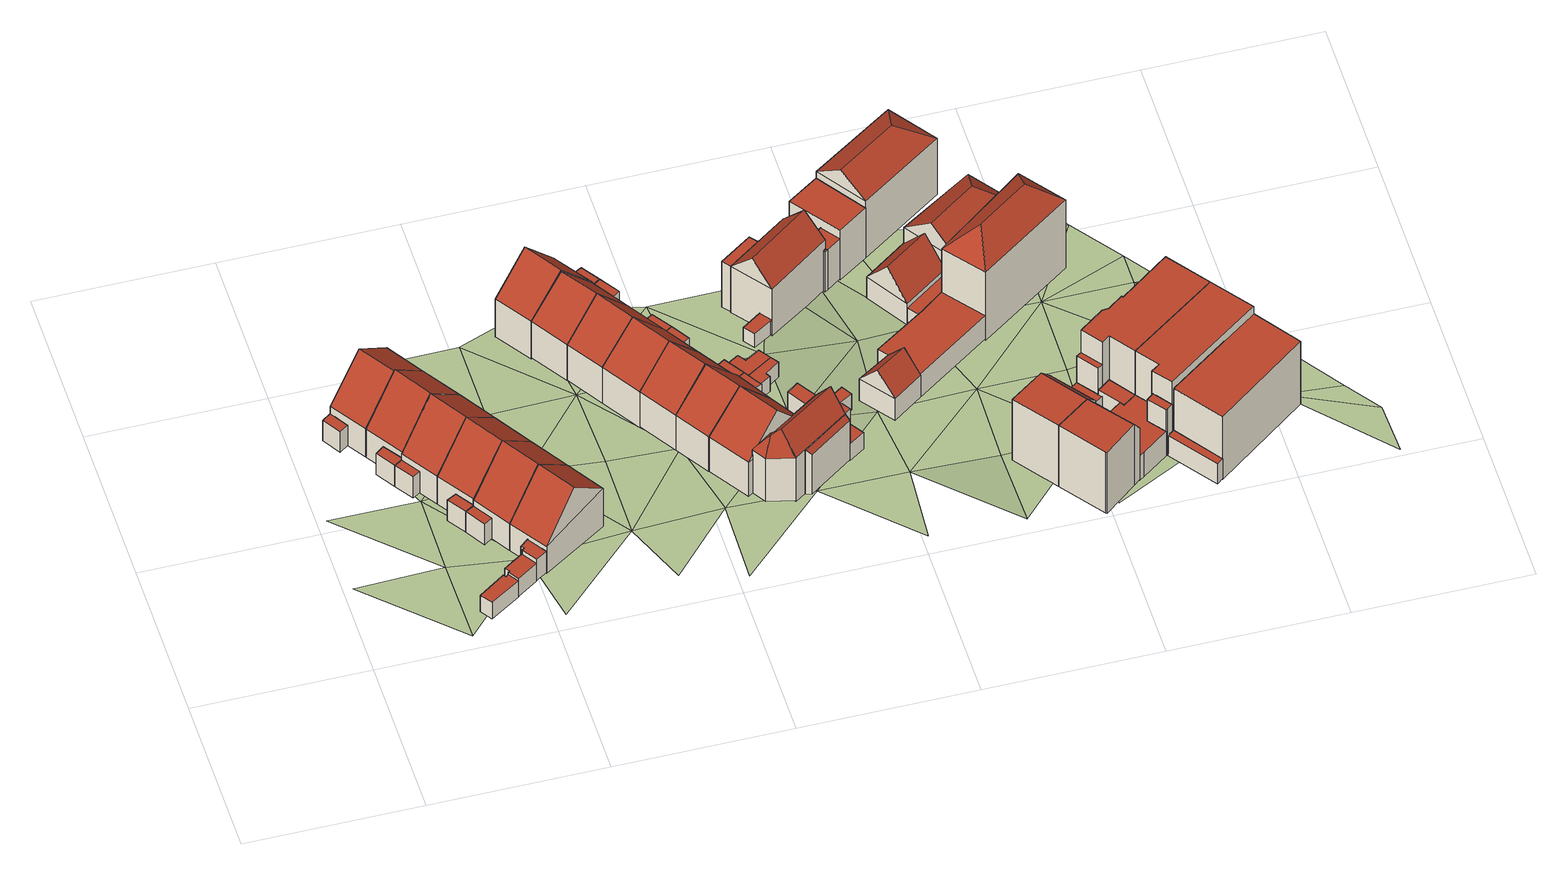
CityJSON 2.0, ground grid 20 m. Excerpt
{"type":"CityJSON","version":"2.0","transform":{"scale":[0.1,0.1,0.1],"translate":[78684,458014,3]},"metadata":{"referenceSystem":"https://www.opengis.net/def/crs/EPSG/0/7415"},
"CityObjects":{
"building1":{"type":"Building","attributes":{"validity":"0"},"children":["building1-1","building1-2"]},
"building1-1":{"type":"BuildingPart","attributes":{"roofType":"1030","RelativeEavesHeight":5.21,"RelativeRidgeHeight":9.54,"AbsoluteEavesHeight":9.07,"AbsoluteRidgeHeight":13.39,"validity":"0"},"parents":["building1"],"geometry":[{"type":"Solid","lod":"2","boundaries":[[[[0,1,2,3]],[[1,4,5,2]],[[4,6,7,5]],[[6,0,3,7]],[[4,1,8]],[[0,6,9]],[[1,0,9,8]],[[6,4,8,9]],[[3,2,5,7]]]],"semantics":{"surfaces":[{"type":"WallSurface"},{"type":"RoofSurface","Direction":236.64,"Slope":41.15},{"type":"RoofSurface","Direction":57.17,"Slope":52.16},{"type":"GroundSurface"}],"values":[[0,0,0,0,0,0,1,2,3]]}}]},
"building1-2":{"type":"BuildingPart","attributes":{"roofType":"1000","RelativeEavesHeight":3.13,"RelativeRidgeHeight":3.13,"AbsoluteEavesHeight":7.11,"AbsoluteRidgeHeight":7.11,"validity":"0"},"parents":["building1"],"geometry":[{"type":"Solid","lod":"2","boundaries":[[[[10,11,12,13]],[[11,14,15,12]],[[14,16,17,15]],[[16,10,13,17]],[[16,14,11,10]],[[13,12,15,17]]]],"semantics":{"surfaces":[{"type":"WallSurface"},{"type":"RoofSurface","Direction":147.85,"Slope":90},{"type":"GroundSurface"}],"values":[[0,0,0,0,1,2]]}}]},
"building2":{"type":"Building","attributes":{"validity":"0"},"children":["building2-1","building2-2"]},
"building2-1":{"type":"BuildingPart","attributes":{"roofType":"1000","RelativeEavesHeight":3.22,"RelativeRidgeHeight":3.22,"AbsoluteEavesHeight":7.32,"AbsoluteRidgeHeight":7.32,"validity":"0"},"parents":["building2"],"geometry":[{"type":"Solid","lod":"2","boundaries":[[[[18,19,20,21]],[[19,22,23,20]],[[22,24,25,23]],[[24,18,21,25]],[[24,22,19,18]],[[21,20,23,25]]]],"semantics":{"surfaces":[{"type":"WallSurface"},{"type":"RoofSurface","Direction":0,"Slope":90},{"type":"GroundSurface"}],"values":[[0,0,0,0,1,2]]}}]},
"building2-2":{"type":"BuildingPart","attributes":{"roofType":"1030","RelativeEavesHeight":5.15,"RelativeRidgeHeight":9.77,"AbsoluteEavesHeight":9.07,"AbsoluteRidgeHeight":13.69,"validity":"0"},"parents":["building2"],"geometry":[{"type":"Solid","lod":"2","boundaries":[[[[6,26,27,7]],[[26,28,29,27]],[[28,0,3,29]],[[0,6,7,3]],[[28,26,30]],[[6,0,31]],[[26,6,31,30]],[[0,28,30,31]],[[7,27,29,3]]]],"semantics":{"surfaces":[{"type":"WallSurface"},{"type":"RoofSurface","Direction":57.15,"Slope":49.57},{"type":"RoofSurface","Direction":236.62,"Slope":39.25},{"type":"GroundSurface"}],"values":[[0,0,0,0,0,0,1,2,3]]}}]},
"building3":{"type":"Building","attributes":{"validity":"0"},"children":["building3-1","building3-2"]},
"building3-1":{"type":"BuildingPart","attributes":{"roofType":"1030","RelativeEavesHeight":5.09,"RelativeRidgeHeight":9.71,"AbsoluteEavesHeight":9.07,"AbsoluteRidgeHeight":13.69,"validity":"0"},"parents":["building3"],"geometry":[{"type":"Solid","lod":"2","boundaries":[[[[32,33,34,35]],[[33,26,36,34]],[[26,37,38,36]],[[37,32,35,38]],[[26,33,39]],[[32,37,40]],[[33,32,40,39]],[[37,26,39,40]],[[35,34,36,38]]]],"semantics":{"surfaces":[{"type":"WallSurface"},{"type":"RoofSurface","Direction":236.85,"Slope":39.66},{"type":"RoofSurface","Direction":57.25,"Slope":49.98},{"type":"GroundSurface"}],"values":[[0,0,0,0,0,0,1,2,3]]}}]},
"building3-2":{"type":"BuildingPart","attributes":{"roofType":"1000","RelativeEavesHeight":3.2,"RelativeRidgeHeight":3.2,"AbsoluteEavesHeight":7.32,"AbsoluteRidgeHeight":7.32,"validity":"0"},"parents":["building3"],"geometry":[{"type":"Solid","lod":"2","boundaries":[[[[41,42,43,44]],[[42,18,21,43]],[[18,45,46,21]],[[45,41,44,46]],[[45,18,42,41]],[[44,43,21,46]]]],"semantics":{"surfaces":[{"type":"WallSurface"},{"type":"RoofSurface","Direction":0,"Slope":90},{"type":"GroundSurface"}],"values":[[0,0,0,0,1,2]]}}]},
"building4":{"type":"Building","attributes":{"validity":"0"},"children":["building4-1","building4-2","building4-3","building4-4"]},
"building4-1":{"type":"BuildingPart","attributes":{"roofType":"1000","RelativeEavesHeight":3.21,"RelativeRidgeHeight":3.21,"AbsoluteEavesHeight":7.54,"AbsoluteRidgeHeight":7.54,"validity":"0"},"parents":["building4"],"geometry":[{"type":"Solid","lod":"2","boundaries":[[[[47,48,49,50]],[[48,51,52,49]],[[51,53,54,52]],[[53,55,56,54]],[[55,57,58,56]],[[57,47,50,58]],[[57,55,53,51,48,47]],[[50,49,52,54,56,58]]]],"semantics":{"surfaces":[{"type":"WallSurface"},{"type":"RoofSurface","Direction":0,"Slope":90},{"type":"GroundSurface"}],"values":[[0,0,0,0,0,0,1,2]]}}]},
"building4-2":{"type":"BuildingPart","attributes":{"roofType":"1030","RelativeEavesHeight":4.96,"RelativeRidgeHeight":9.58,"AbsoluteEavesHeight":9.07,"AbsoluteRidgeHeight":13.69,"validity":"0"},"parents":["building4"],"geometry":[{"type":"Solid","lod":"2","boundaries":[[[[59,60,61,62]],[[60,63,64,61]],[[63,65,66,64]],[[65,59,62,66]],[[63,60,67]],[[59,65,68]],[[60,59,68,67]],[[65,63,67,68]],[[62,61,64,66]]]],"semantics":{"surfaces":[{"type":"WallSurface"},{"type":"RoofSurface","Direction":237.22,"Slope":39.49},{"type":"RoofSurface","Direction":57.38,"Slope":49.81},{"type":"GroundSurface"}],"values":[[0,0,0,0,0,0,1,2,3]]}}]},
"building4-3":{"type":"BuildingPart","attributes":{"roofType":"1000","RelativeEavesHeight":2.69,"RelativeRidgeHeight":2.69,"AbsoluteEavesHeight":6.94,"AbsoluteRidgeHeight":6.94,"validity":"0"},"parents":["building4"],"geometry":[{"type":"Solid","lod":"2","boundaries":[[[[69,70,71,72]],[[70,73,74,71]],[[73,75,76,74]],[[75,77,78,76]],[[77,79,80,78]],[[79,69,72,80]],[[79,77,75,73,70,69]],[[72,71,74,76,78,80]]]],"semantics":{"surfaces":[{"type":"WallSurface"},{"type":"RoofSurface","Direction":0,"Slope":90},{"type":"GroundSurface"}],"values":[[0,0,0,0,0,0,1,2]]}}]},
"building4-4":{"type":"BuildingPart","attributes":{"roofType":"1000","RelativeEavesHeight":2.51,"RelativeRidgeHeight":2.51,"AbsoluteEavesHeight":6.64,"AbsoluteRidgeHeight":6.64,"validity":"0"},"parents":["building4"],"geometry":[{"type":"Solid","lod":"2","boundaries":[[[[81,82,83,84]],[[82,85,86,83]],[[85,87,88,86]],[[87,89,90,88]],[[89,91,92,90]],[[91,81,84,92]],[[91,89,87,85,82,81]],[[84,83,86,88,90,92]]]],"semantics":{"surfaces":[{"type":"WallSurface"},{"type":"RoofSurface","Direction":0,"Slope":90},{"type":"GroundSurface"}],"values":[[0,0,0,0,0,0,1,2]]}}]},
"building5":{"type":"Building","attributes":{"validity":"0"},"children":["building5-1","building5-2"]},
"building5-1":{"type":"BuildingPart","attributes":{"roofType":"1000","RelativeEavesHeight":3.13,"RelativeRidgeHeight":3.13,"AbsoluteEavesHeight":7.32,"AbsoluteRidgeHeight":7.32,"validity":"0"},"parents":["building5"],"geometry":[{"type":"Solid","lod":"2","boundaries":[[[[93,94,95,96]],[[94,97,98,95]],[[97,99,100,98]],[[99,93,96,100]],[[99,97,94,93]],[[96,95,98,100]]]],"semantics":{"surfaces":[{"type":"WallSurface"},{"type":"RoofSurface","Direction":0,"Slope":90},{"type":"GroundSurface"}],"values":[[0,0,0,0,1,2]]}}]},
"building5-2":{"type":"BuildingPart","attributes":{"roofType":"1030","RelativeEavesHeight":5.05,"RelativeRidgeHeight":9.68,"AbsoluteEavesHeight":9.07,"AbsoluteRidgeHeight":13.69,"validity":"0"},"parents":["building5"],"geometry":[{"type":"Solid","lod":"2","boundaries":[[[[37,101,102,38]],[[101,103,104,102]],[[103,32,35,104]],[[32,37,38,35]],[[103,101,105]],[[37,32,40]],[[101,37,40,105]],[[32,103,105,40]],[[38,102,104,35]]]],"semantics":{"surfaces":[{"type":"WallSurface"},{"type":"RoofSurface","Direction":57.27,"Slope":49.77},{"type":"RoofSurface","Direction":236.88,"Slope":39.45},{"type":"GroundSurface"}],"values":[[0,0,0,0,0,0,1,2,3]]}}]},
"building6":{"type":"Building","attributes":{"validity":"0"},"children":["building6-1","building6-2"]},
"building6-1":{"type":"BuildingPart","attributes":{"roofType":"1030","RelativeEavesHeight":5,"RelativeRidgeHeight":9.62,"AbsoluteEavesHeight":9.07,"AbsoluteRidgeHeight":13.69,"validity":"0"},"parents":["building6"],"geometry":[{"type":"Solid","lod":"2","boundaries":[[[[60,106,107,61]],[[106,101,108,107]],[[101,63,64,108]],[[63,60,61,64]],[[101,106,105]],[[60,63,67]],[[106,60,67,105]],[[63,101,105,67]],[[61,107,108,64]]]],"semantics":{"surfaces":[{"type":"WallSurface"},{"type":"RoofSurface","Direction":237.23,"Slope":39.58},{"type":"RoofSurface","Direction":57.38,"Slope":49.9},{"type":"GroundSurface"}],"values":[[0,0,0,0,0,0,1,2,3]]}}]},
"building6-2":{"type":"BuildingPart","attributes":{"roofType":"1000","RelativeEavesHeight":3.09,"RelativeRidgeHeight":3.09,"AbsoluteEavesHeight":7.31,"AbsoluteRidgeHeight":7.31,"validity":"0"},"parents":["building6"],"geometry":[{"type":"Solid","lod":"2","boundaries":[[[[109,110,111,112]],[[110,93,96,111]],[[93,113,114,96]],[[113,109,112,114]],[[113,93,110,109]],[[112,111,96,114]]]],"semantics":{"surfaces":[{"type":"WallSurface"},{"type":"RoofSurface","Direction":0,"Slope":90},{"type":"GroundSurface"}],"values":[[0,0,0,0,1,2]]}}]},
"building7":{"type":"Building","attributes":{"validity":"0"},"children":["building7-1","building7-2"]},
"building7-1":{"type":"BuildingPart","attributes":{"roofType":"1000","RelativeEavesHeight":3.64,"RelativeRidgeHeight":3.64,"AbsoluteEavesHeight":7.38,"AbsoluteRidgeHeight":7.38,"validity":"0"},"parents":["building7"],"geometry":[{"type":"Solid","lod":"2","boundaries":[[[[115,116,117,118]],[[116,119,120,117]],[[119,121,122,120]],[[121,115,118,122]],[[121,119,116,115]],[[118,117,120,122]]]],"semantics":{"surfaces":[{"type":"WallSurface"},{"type":"RoofSurface","Direction":0,"Slope":90},{"type":"GroundSurface"}],"values":[[0,0,0,0,1,2]]}}]},
"building7-2":{"type":"BuildingPart","attributes":{"roofType":"1030","RelativeEavesHeight":5.08,"RelativeRidgeHeight":9.9,"AbsoluteEavesHeight":8.7,"AbsoluteRidgeHeight":13.52,"validity":"0"},"parents":["building7"],"geometry":[{"type":"Solid","lod":"2","boundaries":[[[[123,124,125,126]],[[124,127,128,125]],[[127,129,130,128]],[[129,123,126,130]],[[127,124,131]],[[123,129,132]],[[124,123,132,131]],[[129,127,131,132]],[[126,125,128,130]]]],"semantics":{"surfaces":[{"type":"WallSurface"},{"type":"RoofSurface","Direction":236.78,"Slope":48.81},{"type":"RoofSurface","Direction":55.83,"Slope":39.92},{"type":"GroundSurface"}],"values":[[0,0,0,0,0,0,1,2,3]]}}]},
"building8":{"type":"Building","attributes":{"validity":"0"},"children":["building8-1","building8-2"]},
"building8-1":{"type":"BuildingPart","attributes":{"roofType":"1030","RelativeEavesHeight":4.76,"RelativeRidgeHeight":9.58,"AbsoluteEavesHeight":8.7,"AbsoluteRidgeHeight":13.52,"validity":"0"},"parents":["building8"],"geometry":[{"type":"Solid","lod":"2","boundaries":[[[[133,123,134,135]],[[123,136,137,134]],[[136,138,139,137]],[[138,133,135,139]],[[136,123,140]],[[133,138,141]],[[123,133,141,140]],[[138,136,140,141]],[[135,134,137,139]]]],"semantics":{"surfaces":[{"type":"WallSurface"},{"type":"RoofSurface","Direction":237.2,"Slope":48.86},{"type":"RoofSurface","Direction":57.06,"Slope":39.98},{"type":"GroundSurface"}],"values":[[0,0,0,0,0,0,1,2,3]]}}]},
"building8-2":{"type":"BuildingPart","attributes":{"roofType":"1000","RelativeEavesHeight":3.43,"RelativeRidgeHeight":3.43,"AbsoluteEavesHeight":7.38,"AbsoluteRidgeHeight":7.38,"validity":"0"},"parents":["building8"],"geometry":[{"type":"Solid","lod":"2","boundaries":[[[[142,121,143,137]],[[121,144,145,143]],[[144,146,147,145]],[[146,142,137,147]],[[146,144,121,142]],[[137,143,145,147]]]],"semantics":{"surfaces":[{"type":"WallSurface"},{"type":"RoofSurface","Direction":0,"Slope":90},{"type":"GroundSurface"}],"values":[[0,0,0,0,1,2]]}}]},
"building9":{"type":"Building","attributes":{"validity":"0"},"children":["building9-1","building9-2"]},
"building9-1":{"type":"BuildingPart","attributes":{"roofType":"1030","RelativeEavesHeight":4.71,"RelativeRidgeHeight":9.53,"AbsoluteEavesHeight":8.7,"AbsoluteRidgeHeight":13.52,"validity":"0"},"parents":["building9"],"geometry":[{"type":"Solid","lod":"2","boundaries":[[[[148,133,149,150]],[[133,138,151,149]],[[138,152,153,151]],[[152,148,150,153]],[[138,133,141]],[[148,152,154]],[[133,148,154,141]],[[152,138,141,154]],[[150,149,151,153]]]],"semantics":{"surfaces":[{"type":"WallSurface"},{"type":"RoofSurface","Direction":237.21,"Slope":48.93},{"type":"RoofSurface","Direction":57.08,"Slope":40.05},{"type":"GroundSurface"}],"values":[[0,0,0,0,0,0,1,2,3]]}}]},
"building9-2":{"type":"BuildingPart","attributes":{"roofType":"1000","RelativeEavesHeight":3.19,"RelativeRidgeHeight":3.19,"AbsoluteEavesHeight":7.27,"AbsoluteRidgeHeight":7.27,"validity":"0"},"parents":["building9"],"geometry":[{"type":"Solid","lod":"2","boundaries":[[[[155,156,157,158]],[[156,159,160,157]],[[159,161,162,160]],[[161,155,158,162]],[[161,159,156,155]],[[158,157,160,162]]]],"semantics":{"surfaces":[{"type":"WallSurface"},{"type":"RoofSurface","Direction":0,"Slope":90},{"type":"GroundSurface"}],"values":[[0,0,0,0,1,2]]}}]},
"building10":{"type":"Building","attributes":{"validity":"0"},"children":["building10-1","building10-2"]},
"building10-1":{"type":"BuildingPart","attributes":{"roofType":"1030","RelativeEavesHeight":4.66,"RelativeRidgeHeight":9.49,"AbsoluteEavesHeight":8.7,"AbsoluteRidgeHeight":13.52,"validity":"0"},"parents":["building10"],"geometry":[{"type":"Solid","lod":"2","boundaries":[[[[163,148,150,164]],[[148,152,153,150]],[[152,165,166,153]],[[165,163,164,166]],[[152,148,154]],[[163,165,167]],[[148,163,167,154]],[[165,152,154,167]],[[164,150,153,166]]]],"semantics":{"surfaces":[{"type":"WallSurface"},{"type":"RoofSurface","Direction":237.41,"Slope":48.83},{"type":"RoofSurface","Direction":57.67,"Slope":39.95},{"type":"GroundSurface"}],"values":[[0,0,0,0,0,0,1,2,3]]}}]},
"building10-2":{"type":"BuildingPart","attributes":{"roofType":"1000","RelativeEavesHeight":3.18,"RelativeRidgeHeight":3.18,"AbsoluteEavesHeight":7.27,"AbsoluteRidgeHeight":7.27,"validity":"0"},"parents":["building10"],"geometry":[{"type":"Solid","lod":"2","boundaries":[[[[161,159,160,162]],[[159,168,169,160]],[[168,170,171,169]],[[170,161,162,171]],[[170,168,159,161]],[[162,160,169,171]]]],"semantics":{"surfaces":[{"type":"WallSurface"},{"type":"RoofSurface","Direction":0,"Slope":90},{"type":"GroundSurface"}],"values":[[0,0,0,0,1,2]]}}]},
"building11":{"type":"Building","attributes":{"validity":"0"},"children":["building11-1","building11-2","building11-3"]},
"building11-1":{"type":"BuildingPart","attributes":{"roofType":"1030","RelativeEavesHeight":4.61,"RelativeRidgeHeight":9.43,"AbsoluteEavesHeight":8.7,"AbsoluteRidgeHeight":13.52,"validity":"0"},"parents":["building11"],"geometry":[{"type":"Solid","lod":"2","boundaries":[[[[172,163,173,174]],[[163,165,175,173]],[[165,176,177,175]],[[176,172,174,177]],[[165,163,167]],[[172,176,178]],[[163,172,178,167]],[[176,165,167,178]],[[174,173,175,177]]]],"semantics":{"surfaces":[{"type":"WallSurface"},{"type":"RoofSurface","Direction":237.41,"Slope":48.69},{"type":"RoofSurface","Direction":57.66,"Slope":39.81},{"type":"GroundSurface"}],"values":[[0,0,0,0,0,0,1,2,3]]}}]},
"building11-2":{"type":"BuildingPart","attributes":{"roofType":"1000","RelativeEavesHeight":2.4,"RelativeRidgeHeight":2.4,"AbsoluteEavesHeight":6.55,"AbsoluteRidgeHeight":6.55,"validity":"0"},"parents":["building11"],"geometry":[{"type":"Solid","lod":"2","boundaries":[[[[179,180,181,182]],[[180,183,184,181]],[[183,185,186,184]],[[185,187,188,186]],[[187,189,190,188]],[[189,179,182,190]],[[189,187,185,183,180,179]],[[182,181,184,186,188,190]]]],"semantics":{"surfaces":[{"type":"WallSurface"},{"type":"RoofSurface","Direction":0,"Slope":90},{"type":"GroundSurface"}],"values":[[0,0,0,0,0,0,1,2]]}}]},
"building11-3":{"type":"BuildingPart","attributes":{"roofType":"1000","RelativeEavesHeight":3.4,"RelativeRidgeHeight":3.4,"AbsoluteEavesHeight":7.55,"AbsoluteRidgeHeight":7.55,"validity":"0"},"parents":["building11"],"geometry":[{"type":"Solid","lod":"2","boundaries":[[[[191,192,177,193]],[[192,194,195,177]],[[194,196,197,195]],[[196,191,193,197]],[[196,194,192,191]],[[193,177,195,197]]]],"semantics":{"surfaces":[{"type":"WallSurface"},{"type":"RoofSurface","Direction":0,"Slope":90},{"type":"GroundSurface"}],"values":[[0,0,0,0,1,2]]}}]},
"building12":{"type":"Building","attributes":{"validity":"0"},"children":["building12-1","building12-2","building12-3"]},
"building12-1":{"type":"BuildingPart","attributes":{"roofType":"1000","RelativeEavesHeight":3.37,"RelativeRidgeHeight":3.37,"AbsoluteEavesHeight":7.55,"AbsoluteRidgeHeight":7.55,"validity":"0"},"parents":["building12"],"geometry":[{"type":"Solid","lod":"2","boundaries":[[[[198,199,200,201]],[[199,202,203,200]],[[202,204,205,203]],[[204,191,188,205]],[[191,198,201,188]],[[191,204,202,199,198]],[[201,200,203,205,188]]]],"semantics":{"surfaces":[{"type":"WallSurface"},{"type":"RoofSurface","Direction":0,"Slope":90},{"type":"GroundSurface"}],"values":[[0,0,0,0,0,1,2]]}}]},
"building12-2":{"type":"BuildingPart","attributes":{"roofType":"1000","RelativeEavesHeight":2.38,"RelativeRidgeHeight":2.38,"AbsoluteEavesHeight":6.55,"AbsoluteRidgeHeight":6.55,"validity":"0"},"parents":["building12"],"geometry":[{"type":"Solid","lod":"2","boundaries":[[[[185,206,207,186]],[[206,208,209,207]],[[208,210,211,209]],[[210,212,201,211]],[[212,187,188,201]],[[187,185,186,188]],[[187,212,210,208,206,185]],[[186,207,209,211,201,188]]]],"semantics":{"surfaces":[{"type":"WallSurface"},{"type":"RoofSurface","Direction":0,"Slope":90},{"type":"GroundSurface"}],"values":[[0,0,0,0,0,0,1,2]]}}]},
"building12-3":{"type":"BuildingPart","attributes":{"roofType":"1030","RelativeEavesHeight":4.55,"RelativeRidgeHeight":9.38,"AbsoluteEavesHeight":8.7,"AbsoluteRidgeHeight":13.52,"validity":"0"},"parents":["building12"],"geometry":[{"type":"Solid","lod":"2","boundaries":[[[[213,172,174,214]],[[172,215,216,174]],[[215,217,218,216]],[[217,213,214,218]],[[215,172,219]],[[213,217,220]],[[172,213,220,219]],[[217,215,219,220]],[[214,174,216,218]]]],"semantics":{"surfaces":[{"type":"WallSurface"},{"type":"RoofSurface","Direction":237.74,"Slope":49.07},{"type":"RoofSurface","Direction":58.64,"Slope":40.19},{"type":"GroundSurface"}],"values":[[0,0,0,0,0,0,1,2,3]]}}]},
"building13":{"type":"Building","attributes":{"validity":"0"},"children":["building13-1","building13-2"]},
"building13-1":{"type":"BuildingPart","attributes":{"roofType":"1030","RelativeEavesHeight":4.52,"RelativeRidgeHeight":9.34,"AbsoluteEavesHeight":8.7,"AbsoluteRidgeHeight":13.52,"validity":"0"},"parents":["building13"],"geometry":[{"type":"Solid","lod":"2","boundaries":[[[[221,213,222,223]],[[213,217,224,222]],[[217,225,226,224]],[[225,221,223,226]],[[217,213,220]],[[221,225,227]],[[213,221,227,220]],[[225,217,220,227]],[[223,222,224,226]]]],"semantics":{"surfaces":[{"type":"WallSurface"},{"type":"RoofSurface","Direction":237.69,"Slope":48.6},{"type":"RoofSurface","Direction":58.58,"Slope":39.71},{"type":"GroundSurface"}],"values":[[0,0,0,0,0,0,1,2,3]]}}]},
"building13-2":{"type":"BuildingPart","attributes":{"roofType":"1000","RelativeEavesHeight":6.6,"RelativeRidgeHeight":6.6,"AbsoluteEavesHeight":10.74,"AbsoluteRidgeHeight":10.74,"validity":"0"},"parents":["building13"],"geometry":[{"type":"Solid","lod":"2","boundaries":[[[[228,229,230,231]],[[229,232,233,230]],[[232,234,235,233]],[[234,228,231,235]],[[234,232,229,228]],[[231,230,233,235]]]],"semantics":{"surfaces":[{"type":"WallSurface"},{"type":"RoofSurface","Direction":0,"Slope":90},{"type":"GroundSurface"}],"values":[[0,0,0,0,1,2]]}}]},
"building14":{"type":"Building","attributes":{"validity":"0"},"children":["building14-1","building14-2","building14-3","building14-4"]},
"building14-1":{"type":"BuildingPart","attributes":{"roofType":"1130","RelativeEavesHeight":6.58,"RelativeRidgeHeight":9.36,"AbsoluteEavesHeight":10.74,"AbsoluteRidgeHeight":13.52,"validity":"0"},"parents":["building14"],"geometry":[{"type":"Solid","lod":"2","boundaries":[[[[236,237,238,239]],[[237,240,241,238]],[[240,242,243,241]],[[242,236,239,243]],[[240,237,244]],[[236,242,245]],[[237,236,245,244]],[[242,240,244,245]],[[239,238,241,243]]]],"semantics":{"surfaces":[{"type":"WallSurface"},{"type":"RoofSurface","Direction":237.4,"Slope":23.38},{"type":"RoofSurface","Direction":186.63,"Slope":25.4},{"type":"RoofSurface","Direction":335,"Slope":31.48},{"type":"GroundSurface"}],"values":[[0,0,0,0,1,0,2,3,4]]}}]},
"building14-2":{"type":"BuildingPart","attributes":{"roofType":"1000","RelativeEavesHeight":2.45,"RelativeRidgeHeight":2.45,"AbsoluteEavesHeight":6.36,"AbsoluteRidgeHeight":6.36,"validity":"0"},"parents":["building14"],"geometry":[{"type":"Solid","lod":"2","boundaries":[[[[246,247,248,249]],[[247,250,251,248]],[[250,252,253,251]],[[252,254,255,253]],[[254,256,257,255]],[[256,258,259,257]],[[258,260,261,259]],[[260,262,263,261]],[[262,264,265,263]],[[264,246,249,265]],[[264,262,260,258,256,254,252,250,247,246]],[[249,248,251,253,255,257,259,261,263,265]]]],"semantics":{"surfaces":[{"type":"WallSurface"},{"type":"RoofSurface","Direction":0,"Slope":90},{"type":"GroundSurface"}],"values":[[0,0,0,0,0,0,0,0,0,0,1,2]]}}]},
"building14-3":{"type":"BuildingPart","attributes":{"roofType":"1030","RelativeEavesHeight":6.74,"RelativeRidgeHeight":9.52,"AbsoluteEavesHeight":10.74,"AbsoluteRidgeHeight":13.52,"validity":"0"},"parents":["building14"],"geometry":[{"type":"Solid","lod":"2","boundaries":[[[[266,236,267,268]],[[236,242,269,267]],[[242,232,270,269]],[[232,266,268,270]],[[242,236,245]],[[266,232,271]],[[236,266,271,245]],[[232,242,245,271]],[[268,267,269,270]]]],"semantics":{"surfaces":[{"type":"WallSurface"},{"type":"RoofSurface","Direction":145.4,"Slope":36.41},{"type":"RoofSurface","Direction":325.7,"Slope":36.42},{"type":"GroundSurface"}],"values":[[0,0,0,0,0,0,1,2,3]]}}]},
"building14-4":{"type":"BuildingPart","attributes":{"roofType":"1010","RelativeEavesHeight":6.39,"RelativeRidgeHeight":6.74,"AbsoluteEavesHeight":10.39,"AbsoluteRidgeHeight":10.74,"validity":"0"},"parents":["building14"],"geometry":[{"type":"Solid","lod":"2","boundaries":[[[[272,273,274,275]],[[273,266,268,274]],[[266,276,277,268]],[[276,272,275,277]],[[276,266,273,272]],[[275,274,268,277]]]],"semantics":{"surfaces":[{"type":"WallSurface"},{"type":"RoofSurface","Direction":145.02,"Slope":40.78},{"type":"GroundSurface"}],"values":[[0,0,0,0,1,2]]}}]},
"building15":{"type":"Building","attributes":{"roofType":"1030","RelativeEavesHeight":3.3,"RelativeRidgeHeight":6.09,"AbsoluteEavesHeight":6.99,"AbsoluteRidgeHeight":9.78,"validity":"0"},"geometry":[{"type":"Solid","lod":"2","boundaries":[[[[278,279,280,281]],[[279,282,283,280]],[[282,284,285,283]],[[284,278,281,285]],[[282,279,286]],[[278,284,287]],[[279,278,287,286]],[[284,282,286,287]],[[281,280,283,285]]]],"semantics":{"surfaces":[{"type":"WallSurface"},{"type":"RoofSurface","Direction":326.46,"Slope":39.36},{"type":"RoofSurface","Direction":145.21,"Slope":39.38},{"type":"GroundSurface"}],"values":[[0,0,0,0,0,0,1,2,3]]}}]},
"building16":{"type":"Building","attributes":{"validity":"0"},"children":["building16-1","building16-2","building16-3","building16-4","building16-5","building16-6","building16-7"]},
"building16-1":{"type":"BuildingPart","attributes":{"roofType":"1000","RelativeEavesHeight":7.57,"RelativeRidgeHeight":7.57,"AbsoluteEavesHeight":10.82,"AbsoluteRidgeHeight":10.82,"validity":"0"},"parents":["building16"],"geometry":[{"type":"Solid","lod":"2","boundaries":[[[[288,289,290,291]],[[289,292,293,290]],[[292,294,295,293]],[[294,288,291,295]],[[294,292,289,288]],[[291,290,293,295]]]],"semantics":{"surfaces":[{"type":"WallSurface"},{"type":"RoofSurface","Direction":0,"Slope":90},{"type":"GroundSurface"}],"values":[[0,0,0,0,1,2]]}}]},
"building16-2":{"type":"BuildingPart","attributes":{"roofType":"1000","RelativeEavesHeight":6.15,"RelativeRidgeHeight":6.15,"AbsoluteEavesHeight":9.53,"AbsoluteRidgeHeight":9.53,"validity":"0"},"parents":["building16"],"geometry":[{"type":"Solid","lod":"2","boundaries":[[[[296,297,298,299]],[[297,300,301,298]],[[300,302,303,301]],[[302,296,299,303]],[[302,300,297,296]],[[299,298,301,303]]]],"semantics":{"surfaces":[{"type":"WallSurface"},{"type":"RoofSurface","Direction":0,"Slope":90},{"type":"GroundSurface"}],"values":[[0,0,0,0,1,2]]}}]},
"building16-3":{"type":"BuildingPart","attributes":{"roofType":"1030","RelativeEavesHeight":7.55,"RelativeRidgeHeight":10.55,"AbsoluteEavesHeight":10.95,"AbsoluteRidgeHeight":13.95,"validity":"0"},"parents":["building16"],"geometry":[{"type":"Solid","lod":"2","boundaries":[[[[304,305,306,307]],[[305,308,301,306]],[[308,309,310,301]],[[309,304,307,310]],[[308,305,311]],[[304,309,312]],[[305,304,312,311]],[[309,308,311,312]],[[307,306,301,310]]]],"semantics":{"surfaces":[{"type":"WallSurface"},{"type":"RoofSurface","Direction":324.67,"Slope":41.68},{"type":"RoofSurface","Direction":144.48,"Slope":41.69},{"type":"GroundSurface"}],"values":[[0,0,0,0,0,0,1,2,3]]}}]},
"building16-4":{"type":"BuildingPart","attributes":{"roofType":"1000","RelativeEavesHeight":6.94,"RelativeRidgeHeight":6.94,"AbsoluteEavesHeight":10.95,"AbsoluteRidgeHeight":10.95,"validity":"0"},"parents":["building16"],"geometry":[{"type":"Solid","lod":"2","boundaries":[[[[304,313,314,315]],[[313,316,317,314]],[[316,318,319,317]],[[318,304,315,319]],[[318,316,313,304]],[[315,314,317,319]]]],"semantics":{"surfaces":[{"type":"WallSurface"},{"type":"RoofSurface","Direction":0,"Slope":90},{"type":"GroundSurface"}],"values":[[0,0,0,0,1,2]]}}]},
"building16-5":{"type":"BuildingPart","attributes":{"roofType":"1010","RelativeEavesHeight":6.13,"RelativeRidgeHeight":6.13,"AbsoluteEavesHeight":9.53,"AbsoluteRidgeHeight":9.53,"validity":"0"},"parents":["building16"],"geometry":[{"type":"Solid","lod":"2","boundaries":[[[[320,321,322,323]],[[321,324,325,322]],[[324,302,303,325]],[[302,320,323,303]],[[302,324,321,320]],[[323,322,325,303]]]],"semantics":{"surfaces":[{"type":"WallSurface"},{"type":"RoofSurface","Direction":0,"Slope":90},{"type":"GroundSurface"}],"values":[[0,0,0,0,1,2]]}}]},
"building16-6":{"type":"BuildingPart","attributes":{"roofType":"1000","RelativeEavesHeight":2.07,"RelativeRidgeHeight":2.07,"AbsoluteEavesHeight":6.15,"AbsoluteRidgeHeight":6.15,"validity":"0"},"parents":["building16"],"geometry":[{"type":"Solid","lod":"2","boundaries":[[[[326,327,328,329]],[[327,330,331,328]],[[330,332,333,331]],[[332,334,335,333]],[[334,326,329,335]],[[334,332,330,327,326]],[[329,328,331,333,335]]]],"semantics":{"surfaces":[{"type":"WallSurface"},{"type":"RoofSurface","Direction":0,"Slope":90},{"type":"GroundSurface"}],"values":[[0,0,0,0,0,1,2]]}}]},
"building16-7":{"type":"BuildingPart","attributes":{"roofType":"1130","RelativeEavesHeight":8.65,"RelativeRidgeHeight":11.16,"AbsoluteEavesHeight":11.82,"AbsoluteRidgeHeight":14.33,"validity":"0"},"parents":["building16"],"geometry":[{"type":"Solid","lod":"2","boundaries":[[[[336,337,338,295]],[[337,339,340,338]],[[339,341,291,340]],[[341,336,295,291]],[[339,337,342]],[[336,341,343]],[[337,336,343,342]],[[341,339,342,343]],[[295,338,340,291]]]],"semantics":{"surfaces":[{"type":"WallSurface"},{"type":"RoofSurface","Direction":54.53,"Slope":52.82},{"type":"RoofSurface","Direction":325.96,"Slope":52.87},{"type":"RoofSurface","Direction":145.54,"Slope":52.87},{"type":"GroundSurface"}],"values":[[0,0,0,0,1,0,2,3,4]]}}]},
"building17":{"type":"Building","attributes":{"validity":"0"},"children":["building17-1","building17-2"]},
"building17-1":{"type":"BuildingPart","attributes":{"roofType":"1040","RelativeEavesHeight":10.43,"RelativeRidgeHeight":13.42,"AbsoluteEavesHeight":13.62,"AbsoluteRidgeHeight":16.6,"validity":"0"},"parents":["building17"],"geometry":[{"type":"Solid","lod":"2","boundaries":[[[[344,345,346,347]],[[345,348,349,346]],[[348,350,351,349]],[[350,344,347,351]],[[348,345,352]],[[344,350,353]],[[345,344,353,352]],[[350,348,352,353]],[[347,346,349,351]]]],"semantics":{"surfaces":[{"type":"WallSurface"},{"type":"RoofSurface","Direction":53.72,"Slope":45},{"type":"RoofSurface","Direction":232.53,"Slope":44.99},{"type":"RoofSurface","Direction":322.9,"Slope":45},{"type":"RoofSurface","Direction":144.52,"Slope":44.99},{"type":"GroundSurface"}],"values":[[0,0,0,0,1,2,3,4,5]]}}]},
"building17-2":{"type":"BuildingPart","attributes":{"roofType":"1000","RelativeEavesHeight":3.52,"RelativeRidgeHeight":3.52,"AbsoluteEavesHeight":7.02,"AbsoluteRidgeHeight":7.02,"validity":"0"},"parents":["building17"],"geometry":[{"type":"Solid","lod":"2","boundaries":[[[[354,355,356,357]],[[355,279,358,356]],[[279,359,360,358]],[[359,361,362,360]],[[361,363,364,362]],[[363,354,357,364]],[[363,361,359,279,355,354]],[[357,356,358,360,362,364]]]],"semantics":{"surfaces":[{"type":"WallSurface"},{"type":"RoofSurface","Direction":0,"Slope":90},{"type":"GroundSurface"}],"values":[[0,0,0,0,0,0,1,2]]}}]},
"building18":{"type":"Building","attributes":{"validity":"0"},"children":["building18-1","building18-2","building18-3"]},
"building18-1":{"type":"BuildingPart","attributes":{"roofType":"1130","RelativeEavesHeight":5.81,"RelativeRidgeHeight":9.24,"AbsoluteEavesHeight":8.98,"AbsoluteRidgeHeight":12.41,"validity":"0"},"parents":["building18"],"geometry":[{"type":"Solid","lod":"2","boundaries":[[[[365,366,367,368]],[[366,369,346,367]],[[369,370,371,346]],[[370,365,368,371]],[[369,366,372]],[[365,370,373]],[[366,365,373,372]],[[370,369,372,373]],[[368,367,346,371]]]],"semantics":{"surfaces":[{"type":"WallSurface"},{"type":"RoofSurface","Direction":53.72,"Slope":45.81},{"type":"RoofSurface","Direction":326.51,"Slope":46.19},{"type":"RoofSurface","Direction":143.44,"Slope":46.19},{"type":"GroundSurface"}],"values":[[0,0,0,0,1,0,2,3,4]]}}]},
"building18-2":{"type":"BuildingPart","attributes":{"roofType":"1030","RelativeEavesHeight":3.22,"RelativeRidgeHeight":6.84,"AbsoluteEavesHeight":6.58,"AbsoluteRidgeHeight":10.2,"validity":"0"},"parents":["building18"],"geometry":[{"type":"Solid","lod":"2","boundaries":[[[[374,375,376,377]],[[375,378,379,376]],[[378,380,381,379]],[[380,374,377,381]],[[378,375,382]],[[374,380,383]],[[375,374,383,382]],[[380,378,382,383]],[[377,376,379,381]]]],"semantics":{"surfaces":[{"type":"WallSurface"},{"type":"RoofSurface","Direction":144.88,"Slope":37.91},{"type":"RoofSurface","Direction":324.65,"Slope":37.91},{"type":"GroundSurface"}],"values":[[0,0,0,0,0,0,1,2,3]]}}]},
"building18-3":{"type":"BuildingPart","attributes":{"roofType":"1000","RelativeEavesHeight":2.56,"RelativeRidgeHeight":2.56,"AbsoluteEavesHeight":5.98,"AbsoluteRidgeHeight":5.98,"validity":"0"},"parents":["building18"],"geometry":[{"type":"Solid","lod":"2","boundaries":[[[[384,385,386,387]],[[385,388,376,386]],[[388,389,377,376]],[[389,384,387,377]],[[389,388,385,384]],[[387,386,376,377]]]],"semantics":{"surfaces":[{"type":"WallSurface"},{"type":"RoofSurface","Direction":0,"Slope":90},{"type":"GroundSurface"}],"values":[[0,0,0,0,1,2]]}}]},
"building19":{"type":"Building","attributes":{"validity":"0"},"children":["building19-1","building19-2","building19-3","building19-4","building19-5","building19-6"]},
"building19-1":{"type":"BuildingPart","attributes":{"roofType":"1000","RelativeEavesHeight":3.72,"RelativeRidgeHeight":3.72,"AbsoluteEavesHeight":7.31,"AbsoluteRidgeHeight":7.31,"validity":"0"},"parents":["building19"],"geometry":[{"type":"Solid","lod":"2","boundaries":[[[[390,391,392,393]],[[391,394,395,392]],[[394,396,397,395]],[[396,398,399,397]],[[398,400,401,399]],[[400,390,393,401]],[[400,398,396,394,391,390]],[[393,392,395,397,399,401]]]],"semantics":{"surfaces":[{"type":"WallSurface"},{"type":"RoofSurface","Direction":0,"Slope":90},{"type":"GroundSurface"}],"values":[[0,0,0,0,0,0,1,2]]}}]},
"building19-2":{"type":"BuildingPart","attributes":{"roofType":"1010","RelativeEavesHeight":8.58,"RelativeRidgeHeight":9.31,"AbsoluteEavesHeight":12.29,"AbsoluteRidgeHeight":13.01,"validity":"0"},"parents":["building19"],"geometry":[{"type":"Solid","lod":"2","boundaries":[[[[402,403,404,405]],[[403,406,407,404]],[[406,408,409,407]],[[408,402,405,409]],[[408,406,403,402]],[[405,404,407,409]]]],"semantics":{"surfaces":[{"type":"WallSurface"},{"type":"RoofSurface","Direction":53.34,"Slope":40.7},{"type":"GroundSurface"}],"values":[[0,0,0,0,1,2]]}}]},
"building19-3":{"type":"BuildingPart","attributes":{"roofType":"1000","RelativeEavesHeight":9.28,"RelativeRidgeHeight":9.28,"AbsoluteEavesHeight":13.01,"AbsoluteRidgeHeight":13.01,"validity":"0"},"parents":["building19"],"geometry":[{"type":"Solid","lod":"2","boundaries":[[[[406,410,411,407]],[[410,412,413,411]],[[412,408,409,413]],[[408,406,407,409]],[[408,412,410,406]],[[407,411,413,409]]]],"semantics":{"surfaces":[{"type":"WallSurface"},{"type":"RoofSurface","Direction":0,"Slope":90},{"type":"GroundSurface"}],"values":[[0,0,0,0,1,2]]}}]},
"building19-4":{"type":"BuildingPart","attributes":{"roofType":"1000","RelativeEavesHeight":2.98,"RelativeRidgeHeight":2.98,"AbsoluteEavesHeight":6.58,"AbsoluteRidgeHeight":6.58,"validity":"0"},"parents":["building19"],"geometry":[{"type":"Solid","lod":"2","boundaries":[[[[414,415,416,417]],[[415,418,419,416]],[[418,420,421,419]],[[420,414,417,421]],[[420,418,415,414]],[[417,416,419,421]]]],"semantics":{"surfaces":[{"type":"WallSurface"},{"type":"RoofSurface","Direction":0,"Slope":90},{"type":"GroundSurface"}],"values":[[0,0,0,0,1,2]]}}]},
"building19-5":{"type":"BuildingPart","attributes":{"roofType":"1000","RelativeEavesHeight":10.66,"RelativeRidgeHeight":10.66,"AbsoluteEavesHeight":14.01,"AbsoluteRidgeHeight":14.01,"validity":"0"},"parents":["building19"],"geometry":[{"type":"Solid","lod":"2","boundaries":[[[[422,423,424,425]],[[423,426,427,424]],[[426,428,429,427]],[[428,430,431,429]],[[430,432,433,431]],[[432,434,435,433]],[[434,436,437,435]],[[436,438,439,437]],[[438,440,441,439]],[[440,422,425,441]],[[440,438,436,434,432,430,428,426,423,422]],[[425,424,427,429,431,433,435,437,439,441]]]],"semantics":{"surfaces":[{"type":"WallSurface"},{"type":"RoofSurface","Direction":0,"Slope":90},{"type":"GroundSurface"}],"values":[[0,0,0,0,0,0,0,0,0,0,1,2]]}}]},
"building19-6":{"type":"BuildingPart","attributes":{"roofType":"1000","RelativeEavesHeight":7.03,"RelativeRidgeHeight":7.03,"AbsoluteEavesHeight":10.61,"AbsoluteRidgeHeight":10.61,"validity":"0"},"parents":["building19"],"geometry":[{"type":"Solid","lod":"2","boundaries":[[[[442,443,444,421]],[[443,445,393,444]],[[445,446,401,393]],[[446,442,421,401]],[[446,445,443,442]],[[421,444,393,401]]]],"semantics":{"surfaces":[{"type":"WallSurface"},{"type":"RoofSurface","Direction":0,"Slope":90},{"type":"GroundSurface"}],"values":[[0,0,0,0,1,2]]}}]},
"building20":{"type":"Building","attributes":{"validity":"0"},"children":["building20-1","building20-2","building20-3","building20-4","building20-5"]},
"building20-1":{"type":"BuildingPart","attributes":{"roofType":"1000","RelativeEavesHeight":9.31,"RelativeRidgeHeight":9.31,"AbsoluteEavesHeight":13.01,"AbsoluteRidgeHeight":13.01,"validity":"0"},"parents":["building20"],"geometry":[{"type":"Solid","lod":"2","boundaries":[[[[447,448,449,450]],[[448,451,452,449]],[[451,410,411,452]],[[410,406,407,411]],[[406,447,450,407]],[[406,410,451,448,447]],[[450,449,452,411,407]]]],"semantics":{"surfaces":[{"type":"WallSurface"},{"type":"RoofSurface","Direction":0,"Slope":90},{"type":"GroundSurface"}],"values":[[0,0,0,0,0,1,2]]}}]},
"building20-2":{"type":"BuildingPart","attributes":{"roofType":"1010","RelativeEavesHeight":8.6,"RelativeRidgeHeight":9.33,"AbsoluteEavesHeight":12.29,"AbsoluteRidgeHeight":13.01,"validity":"0"},"parents":["building20"],"geometry":[{"type":"Solid","lod":"2","boundaries":[[[[453,454,455,456]],[[454,447,450,455]],[[447,406,407,450]],[[406,453,456,407]],[[406,447,454,453]],[[456,455,450,407]]]],"semantics":{"surfaces":[{"type":"WallSurface"},{"type":"RoofSurface","Direction":53.52,"Slope":36.44},{"type":"GroundSurface"}],"values":[[0,0,0,0,1,2]]}}]},
"building20-3":{"type":"BuildingPart","attributes":{"roofType":"1000","RelativeEavesHeight":3.73,"RelativeRidgeHeight":3.73,"AbsoluteEavesHeight":7.31,"AbsoluteRidgeHeight":7.31,"validity":"0"},"parents":["building20"],"geometry":[{"type":"Solid","lod":"2","boundaries":[[[[457,458,459,460]],[[458,398,399,459]],[[398,396,397,399]],[[396,394,395,397]],[[394,461,462,395]],[[461,463,464,462]],[[463,465,466,464]],[[465,467,468,466]],[[467,469,470,468]],[[469,471,472,470]],[[471,473,474,472]],[[473,475,476,474]],[[475,457,460,476]],[[475,473,471,469,467,465,463,461,394,396,398,458,457]],[[460,459,399,397,395,462,464,466,468,470,472,474,476]]]],"semantics":{"surfaces":[{"type":"WallSurface"},{"type":"RoofSurface","Direction":0,"Slope":90},{"type":"GroundSurface"}],"values":[[0,0,0,0,0,0,0,0,0,0,0,0,0,1,2]]}}]},
"building20-4":{"type":"BuildingPart","attributes":{"roofType":"1000","RelativeEavesHeight":7.03,"RelativeRidgeHeight":7.03,"AbsoluteEavesHeight":10.61,"AbsoluteRidgeHeight":10.61,"validity":"0"},"parents":["building20"],"geometry":[{"type":"Solid","lod":"2","boundaries":[[[[477,478,479,480]],[[478,481,470,479]],[[481,482,468,470]],[[482,483,466,468]],[[483,477,480,466]],[[483,482,481,478,477]],[[480,479,470,468,466]]]],"semantics":{"surfaces":[{"type":"WallSurface"},{"type":"RoofSurface","Direction":97.12,"Slope":90},{"type":"GroundSurface"}],"values":[[0,0,0,0,0,1,2]]}}]},
"building20-5":{"type":"BuildingPart","attributes":{"roofType":"1000","RelativeEavesHeight":10.67,"RelativeRidgeHeight":10.67,"AbsoluteEavesHeight":14.01,"AbsoluteRidgeHeight":14.01,"validity":"0"},"parents":["building20"],"geometry":[{"type":"Solid","lod":"2","boundaries":[[[[484,485,486,487]],[[485,440,488,486]],[[440,438,489,488]],[[438,490,491,489]],[[490,492,493,491]],[[492,484,487,493]],[[492,490,438,440,485,484]],[[487,486,488,489,491,493]]]],"semantics":{"surfaces":[{"type":"WallSurface"},{"type":"RoofSurface","Direction":104.04,"Slope":90},{"type":"GroundSurface"}],"values":[[0,0,0,0,0,0,1,2]]}}]},
"building21":{"type":"Building","attributes":{"validity":"0"},"children":["building21-1","building21-2"]},
"building21-1":{"type":"BuildingPart","attributes":{"roofType":"1000","RelativeEavesHeight":3,"RelativeRidgeHeight":3,"AbsoluteEavesHeight":6.51,"AbsoluteRidgeHeight":6.51,"validity":"0"},"parents":["building21"],"geometry":[{"type":"Solid","lod":"2","boundaries":[[[[494,495,496,497]],[[495,498,499,496]],[[498,500,501,499]],[[500,494,497,501]],[[500,498,495,494]],[[497,496,499,501]]]],"semantics":{"surfaces":[{"type":"WallSurface"},{"type":"RoofSurface","Direction":0,"Slope":90},{"type":"GroundSurface"}],"values":[[0,0,0,0,1,2]]}}]},
"building21-2":{"type":"BuildingPart","attributes":{"roofType":"1000","RelativeEavesHeight":9.58,"RelativeRidgeHeight":9.58,"AbsoluteEavesHeight":12.91,"AbsoluteRidgeHeight":12.91,"validity":"0"},"parents":["building21"],"geometry":[{"type":"Solid","lod":"2","boundaries":[[[[502,503,491,504]],[[503,505,506,491]],[[505,507,508,506]],[[507,502,504,508]],[[507,505,503,502]],[[504,491,506,508]]]],"semantics":{"surfaces":[{"type":"WallSurface"},{"type":"RoofSurface","Direction":0,"Slope":90},{"type":"GroundSurface"}],"values":[[0,0,0,0,1,2]]}}]},
"terrain1":{"type":"TINRelief","attributes":{"validity":"0"},"geometry":[{"type":"CompositeSurface","lod":"2","boundaries":[[[509,510,511]],[[512,511,513]],[[511,510,514]],[[513,511,514]],[[515,513,516]],[[513,514,517]],[[518,515,516]],[[513,517,516]],[[514,519,520]],[[517,514,520]],[[518,516,521]],[[516,517,522]],[[517,520,523]],[[521,516,522]],[[517,523,522]],[[520,524,525]],[[521,522,526]],[[523,520,527]],[[522,523,527]],[[520,525,527]],[[526,522,528]],[[522,527,529]],[[525,530,531]],[[522,529,528]],[[527,525,532]],[[529,527,532]],[[525,531,532]],[[528,529,533]],[[529,532,533]],[[532,531,534]],[[531,535,536]],[[528,533,537]],[[531,536,534]],[[533,532,538]],[[532,534,538]],[[537,533,538]],[[534,536,539]],[[540,537,538]],[[536,541,542]],[[538,534,543]],[[536,542,539]],[[540,538,543]],[[534,539,543]],[[544,540,543]],[[542,541,545]],[[539,542,545]],[[543,539,546]],[[544,543,547]],[[539,545,548]],[[539,548,546]],[[543,546,547]],[[548,545,549]],[[545,550,551]],[[546,548,549]],[[547,546,552]],[[549,545,551]],[[546,549,553]],[[554,547,552]],[[546,555,552]],[[546,553,555]],[[549,556,553]],[[555,553,557]],[[553,556,557]],[[558,556,549]],[[549,551,559]],[[549,559,558]],[[559,551,560]],[[558,559,561]],[[559,560,561]],[[560,551,562]],[[551,563,564]],[[551,564,562]]]}]}
},
"vertices":[
[73,286,52],[46,327,52],[46,327,9],[73,286,9],[121,376,69],[121,376,9],[148,334,69],[148,334,9],[84,351,104],[111,310,104],
[59,306,41],[49,299,41],[49,299,10],[59,306,10],[36,320,41],[36,320,10],[46,327,41],[46,327,10],
[90,236,43],[76,258,43],[76,258,11],[90,236,11],[86,265,43],[86,265,11],[101,243,43],[101,243,11],
[176,291,69],[176,291,9],[101,243,52],[101,243,9],[138,267,107],[111,310,107],
[126,201,52],[99,242,52],[99,242,10],[126,201,10],[176,291,10],[202,250,69],[202,250,10],[137,267,107],[164,225,107],
[113,221,43],[104,215,43],[104,215,11],[113,221,11],[99,242,43],[99,242,11],
[184,83,45],[187,85,45],[187,85,13],[184,83,13],[184,88,45],[184,88,13],[194,96,45],[194,96,13],[208,74,45],[208,74,13],[195,66,45],[195,66,13],
[208,74,52],[180,116,52],[180,116,11],[208,74,11],[256,165,69],[256,165,11],[283,122,69],[283,122,11],[218,140,107],[245,98,107],
[163,62,39],[165,63,39],[165,63,12],[163,62,12],[161,68,39],[161,68,12],[184,83,39],[184,83,12],[195,66,39],[195,66,12],[171,50,39],[171,50,12],
[136,28,36],[127,41,36],[127,41,11],[136,28,11],[158,62,36],[158,62,11],[160,59,36],[160,59,11],[163,62,36],[163,62,11],[171,50,36],[171,50,11],
[143,153,43],[129,174,43],[129,174,12],[143,153,12],[140,180,43],[140,180,12],[154,159,43],[154,159,12],
[229,207,69],[229,207,10],[154,159,52],[154,159,10],[191,183,107],
[153,159,52],[153,159,11],[229,207,11],
[167,137,43],[157,130,43],[157,130,12],[167,137,12],[153,159,43],[153,159,12],
[357,424,44],[342,446,44],[342,446,7],[357,424,7],[353,452,44],[353,452,7],[367,431,44],[367,431,7],
[277,375,64],[250,416,64],[250,416,6],[277,375,6],[327,468,50],[327,468,6],[357,424,50],[357,424,6],[289,442,105],[317,399,105],
[304,333,64],[277,375,9],[304,333,9],[356,424,50],[356,424,9],[383,382,50],[383,382,9],[316,399,105],[343,358,105],
[356,424,44],[367,431,9],[382,409,44],[382,409,9],[371,401,44],[371,401,9],
[330,292,64],[304,333,10],[330,292,10],[383,382,10],[410,340,50],[410,340,10],[370,316,105],
[396,363,43],[406,369,43],[406,369,11],[396,363,11],[421,347,43],[421,347,11],[410,340,43],[410,340,11],
[358,248,64],[358,248,10],[436,298,50],[436,298,10],[397,273,105],
[434,326,43],[434,326,11],[423,319,43],[423,319,11],
[385,206,64],[358,248,11],[385,206,11],[436,298,11],[464,255,50],[464,255,11],[424,231,105],
[478,296,35],[484,287,35],[484,287,12],[478,296,12],[501,297,35],[501,297,12],[510,284,35],[510,284,12],[475,262,35],[475,262,12],[460,285,35],[460,285,12],
[475,262,45],[464,255,45],[475,262,11],[449,278,45],[449,278,11],[460,285,45],[460,285,11],
[484,247,45],[488,241,45],[488,241,12],[484,247,12],[478,236,45],[478,236,12],[466,256,45],[466,256,12],
[516,275,35],[516,275,12],[499,263,35],[499,263,12],[502,258,35],[502,258,12],[484,247,35],
[410,167,64],[410,167,11],[466,256,50],[466,256,11],[490,215,50],[490,215,11],[425,231,105],[450,191,105],
[440,121,64],[410,167,12],[440,121,12],[490,215,12],[516,173,50],[516,173,12],[478,147,105],
[503,194,77],[516,204,77],[516,204,11],[503,194,11],[530,182,77],[530,182,11],[516,173,77],[516,173,11],
[486,102,77],[455,109,77],[455,109,12],[486,102,12],[445,125,77],[445,125,12],[463,137,77],[463,137,12],[463,118,105],[475,120,105],
[574,156,34],[556,144,34],[556,144,9],[574,156,9],[530,182,34],[530,182,9],[540,191,34],[540,191,9],[534,200,34],[534,200,9],[570,224,34],[570,224,9],[577,212,34],[577,212,9],[563,203,34],[563,203,9],[570,192,34],[570,192,9],[557,182,34],[557,182,9],
[552,148,77],[486,102,10],[552,148,10],[463,137,10],[530,182,10],[541,165,105],
[505,108,70],[498,110,77],[498,110,10],[505,108,10],[556,144,70],[556,144,10],
[589,225,40],[627,249,40],[627,249,7],[589,225,7],[652,212,40],[652,212,7],[617,187,40],[617,187,7],[639,230,68],[603,206,68],
[652,422,78],[618,399,78],[618,399,2],[652,422,2],[578,453,78],[578,453,2],[614,477,78],[614,477,2],
[598,385,65],[596,387,65],[596,387,4],[598,385,4],[599,389,65],[599,389,4],[601,387,65],[601,387,4],
[494,380,79],[565,430,79],[565,430,4],[494,380,4],[599,389,79],[527,337,79],[527,337,4],[582,409,109],[511,358,109],
[487,389,79],[487,389,10],[494,380,10],[524,415,79],[524,415,10],[531,406,79],[531,406,10],
[584,407,65],[603,420,65],[603,420,4],[584,407,4],[618,399,65],[618,399,4],
[527,337,32],[525,336,32],[525,336,11],[527,337,11],[504,323,32],[504,323,11],[495,335,32],[495,335,11],[517,350,32],[517,350,11],
[614,477,88],[710,541,88],[710,541,2],[748,488,88],[748,488,2],[652,422,88],[701,496,113],[633,450,113],
[705,320,106],[811,401,106],[811,401,2],[705,320,2],[848,351,106],[848,351,2],[740,275,106],[740,275,2],[806,358,136],[746,315,136],
[740,275,40],[651,213,40],[651,213,5],[740,275,5],[627,249,5],[619,260,40],[619,260,5],[679,300,40],[679,300,5],[705,320,40],[705,320,5],
[687,401,60],[772,455,60],[772,455,2],[687,401,2],[811,401,60],[729,338,60],[729,338,2],[763,408,94],[708,369,94],
[719,354,36],[667,317,36],[667,317,4],[719,354,4],[637,365,36],[637,365,4],[687,401,36],[687,401,4],[652,341,72],[703,377,72],
[729,338,30],[679,300,30],[679,300,4],[729,338,4],[667,317,30],[719,354,30],
[829,143,43],[838,150,43],[838,150,6],[829,143,6],[858,122,43],[858,122,6],[843,111,43],[843,111,6],[840,116,43],[840,116,6],[823,139,43],[823,139,6],
[769,135,86],[805,87,86],[805,87,7],[769,135,7],[794,79,100],[794,79,7],[758,128,100],[758,128,7],
[755,51,100],[755,51,7],[719,100,100],[719,100,7],
[826,135,36],[789,108,36],[789,108,6],[826,135,6],[769,135,36],[769,135,6],[806,162,36],[806,162,6],
[838,150,110],[829,143,110],[829,143,4],[838,150,4],[812,166,110],[812,166,4],[841,187,110],[841,187,4],[849,188,110],[849,188,4],[866,201,110],[866,201,4],[867,199,110],[867,199,4],[925,242,110],[925,242,4],[960,195,110],[960,195,4],[858,122,110],[858,122,4],
[806,162,76],[812,166,76],[812,166,6],[829,143,76],[823,139,76],
[831,31,100],[793,0,100],[793,0,7],[831,31,7],[792,1,100],[792,1,7],
[803,86,86],[839,37,86],[839,37,7],[803,86,7],
[805,87,43],[803,89,43],[803,89,6],[805,87,6],[877,97,43],[877,97,6],[867,90,43],[867,90,6],[868,89,43],[868,89,6],[860,83,43],[860,83,6],[875,63,43],[875,63,6],[845,41,43],[845,41,6],[839,37,43],[839,37,6],[803,86,43],[803,86,6],
[883,69,76],[877,64,76],[877,64,6],[883,69,6],[875,63,76],[860,83,76],[868,89,76],
[867,90,110],[877,97,110],[877,97,3],[867,90,3],[858,122,3],[960,195,3],[994,149,110],[994,149,3],[883,69,110],[883,69,3],
[916,11,35],[877,64,35],[877,64,5],[916,11,5],[885,70,35],[885,70,5],[923,17,35],[923,17,5],
[885,70,99],[994,149,99],[885,70,3],[1030,98,99],[1030,98,3],[923,17,99],[923,17,3],
[9,110,9],[110,10,11],[109,111,11],[9,210,9],[110,208,11],[194,97,14],[80,272,11],[209,309,9],[228,220,10],[109,409,8],[211,10,14],[310,108,11],[209,410,8],[307,310,10],[310,210,11],[339,32,13],[412,112,12],[289,439,9],[390,206,12],[411,409,11],[421,311,11],[410,11,13],[511,110,11],[512,210,13],[510,310,12],[602,203,8],[604,16,12],[611,110,10],[540,410,11],[611,310,3],[711,208,6],[584,438,4],[710,11,12],[709,109,8],[676,310,6],[633,473,3],[805,113,7],[810,310,4],[811,408,2],[809,209,5],[902,225,4],[809,10,8],[1013,117,3],[868,409,2],[910,311,3],[845,441,2],[910,350,3],[963,276,4],[939,310,3],[1010,210,3],[1010,208,3],[1044,163,4],[1012,208,3],[1081,111,3],[1112,8,3],[1110,70,3]
]}
